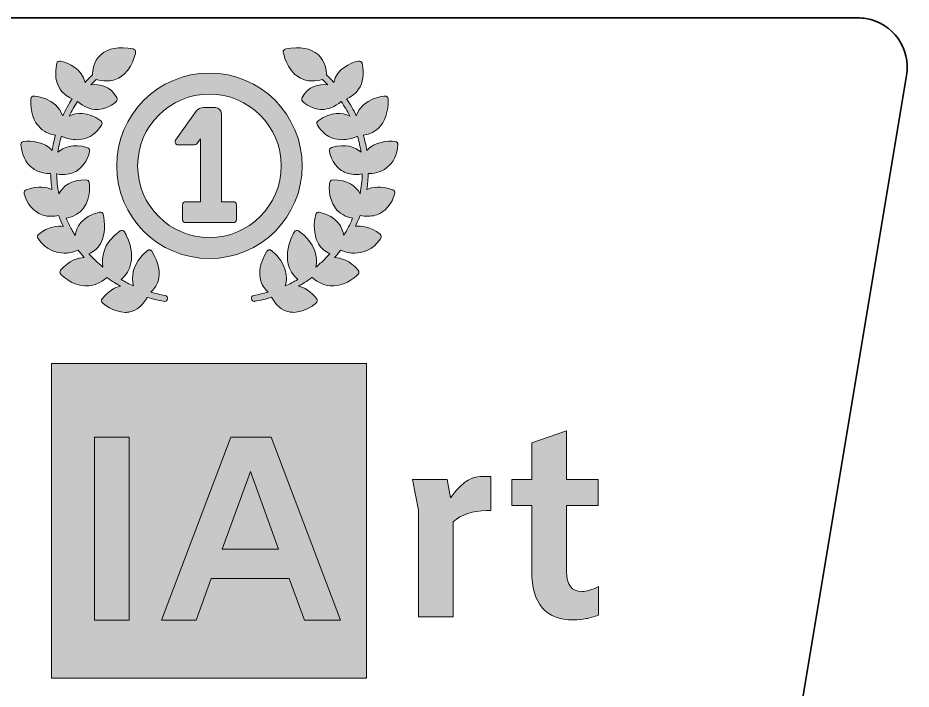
# Model space of a CAD drawing. Header units: millimetres. Extents: x 6 to 133, y 303 to 393.
# Drawn here: x 61.2 to 133.4, y 338.9 to 393.1 of the extents above; entities that cross this region are included whole.
import ezdxf

# ---------------------------------------------------------------- set-up
doc = ezdxf.new("R2010")
doc.units = ezdxf.units.MM
doc.header["$MEASUREMENT"] = 0

# ---------------------------------------------------------------- blocks, each defined once
blk = doc.blocks.new('block 2')
at = {"color": 188, "lineweight": 35, "true_color": 0x161224}
blk.add_open_spline([(21.418, 393.141), (21.418, 393.141), (6.418, 303.141), (6.418, 303.141), (6.418, 303.141), (118.799, 303.141), (118.799, 303.141), (118.799, 303.141), (133.023, 388.483), (133.023, 388.483), (133.386, 390.662), (131.914, 392.723), (129.735, 393.086), (129.518, 393.122), (129.298, 393.141), (129.078, 393.141), (129.078, 393.141), (21.418, 393.141), (21.418, 393.141)], degree=3, knots=[0, 0, 0, 0, 1, 1, 1, 2, 2, 2, 3, 3, 3, 4, 4, 4, 5, 5, 5, 6, 6, 6, 6], dxfattribs=at)
blk = doc.blocks.new('block 4')
at = {"true_color": 0xffffff}
h = blk.add_hatch(color=7, dxfattribs=at)
h.dxf.hatch_style = 2
h.paths.add_polyline_path([(63.96, 365.222), (89.389, 365.222), (89.389, 339.794), (63.96, 339.794)])
at = {"lineweight": 0}
blk.add_lwpolyline([(63.96, 365.222), (89.389, 365.222), (89.389, 339.794), (63.96, 339.794), (63.96, 365.222)], dxfattribs=at)
blk = doc.blocks.new('block 3')
at = {"true_color": 0xffffff}
h = blk.add_hatch(color=7, dxfattribs=at)
h.dxf.hatch_style = 2
h.paths.add_polyline_path([(63.96, 365.222), (89.389, 365.222), (89.389, 339.794), (63.96, 339.794)])
at = {"lineweight": 0}
blk.add_lwpolyline([(63.96, 365.222), (89.389, 365.222), (89.389, 339.794), (63.96, 339.794), (63.96, 365.222)], dxfattribs=at)
blk.add_blockref('block 4', (0, 0))
blk = doc.blocks.new('block 6')
at = {"true_color": 0xffffff}
h = blk.add_hatch(color=7, dxfattribs=at)
h.dxf.hatch_style = 2
edge = h.paths.add_edge_path()
edge.add_spline(control_points=[(73.125, 370.708), (72.735, 370.775), (72.35, 370.871), (71.973, 370.98), (72.189, 371.17), (72.428, 371.457), (72.557, 371.861), (72.777, 372.553), (72.613, 373.366), (72.068, 374.276), (72.065, 374.28), (72.06, 374.284), (72.056, 374.289), (72.053, 374.294), (72.051, 374.3), (72.047, 374.305), (72.042, 374.313), (72.032, 374.317), (72.025, 374.324), (72.013, 374.336), (72, 374.346), (71.986, 374.355), (71.974, 374.362), (71.96, 374.368), (71.947, 374.372), (71.932, 374.379), (71.917, 374.384), (71.901, 374.387), (71.886, 374.389), (71.873, 374.389), (71.858, 374.389), (71.842, 374.388), (71.826, 374.388), (71.81, 374.385), (71.795, 374.38), (71.781, 374.375), (71.766, 374.369), (71.757, 374.365), (71.746, 374.364), (71.737, 374.358), (71.732, 374.355), (71.729, 374.349), (71.724, 374.346), (71.719, 374.342), (71.713, 374.341), (71.707, 374.338), (70.388, 373.247), (70.403, 372.13), (70.581, 371.478), (70.241, 371.628), (69.908, 371.802), (69.582, 371.99), (71.285, 373.528), (69.859, 375.828), (69.844, 375.852), (69.808, 375.907), (69.752, 375.946), (69.689, 375.96), (69.623, 375.972), (69.556, 375.959), (69.502, 375.921), (68.086, 374.933), (67.98, 373.759), (68.108, 373.004), (67.867, 373.202), (67.634, 373.406), (67.414, 373.62), (67.414, 373.621), (67.414, 373.621), (67.414, 373.621), (67.413, 373.621), (67.413, 373.621), (67.413, 373.621), (67.413, 373.622), (67.413, 373.622), (67.412, 373.623), (67.258, 373.773), (67.114, 373.927), (66.974, 374.083), (67.371, 374.249), (67.681, 374.515), (67.896, 374.874), (68.483, 375.86), (68.141, 377.199), (68.127, 377.256), (68.094, 377.383), (67.965, 377.459), (67.838, 377.429), (66.341, 377.081), (65.96, 376.187), (65.864, 375.557), (65.766, 375.713), (65.672, 375.871), (65.584, 376.03), (65.584, 376.031), (65.583, 376.032), (65.582, 376.033), (65.419, 376.333), (65.278, 376.639), (65.148, 376.945), (65.746, 377.065), (66.213, 377.339), (66.535, 377.765), (67.193, 378.632), (67.001, 379.799), (66.993, 379.849), (66.974, 379.962), (66.877, 380.045), (66.762, 380.048), (65.535, 380.08), (64.868, 379.53), (64.542, 378.924), (64.44, 379.448), (64.381, 379.984), (64.365, 380.526), (64.54, 380.497), (64.711, 380.477), (64.872, 380.477), (65.322, 380.477), (65.719, 380.591), (66.057, 380.817), (66.865, 381.358), (67.017, 382.344), (67.023, 382.385), (67.04, 382.502), (66.97, 382.615), (66.857, 382.65), (65.672, 383.027), (64.916, 382.684), (64.466, 382.276), (64.531, 382.711), (64.626, 383.143), (64.748, 383.567), (65.186, 383.388), (65.601, 383.293), (65.988, 383.293), (66.258, 383.293), (66.515, 383.336), (66.758, 383.423), (67.632, 383.733), (67.996, 384.493), (68.01, 384.525), (68.059, 384.63), (68.027, 384.754), (67.933, 384.823), (66.839, 385.612), (65.964, 385.493), (65.384, 385.207), (65.582, 385.61), (65.808, 386.002), (66.06, 386.378), (66.579, 385.952), (67.11, 385.734), (67.647, 385.734), (67.678, 385.734), (67.71, 385.736), (67.741, 385.737), (68.622, 385.778), (69.174, 386.394), (69.196, 386.42), (69.262, 386.496), (69.276, 386.605), (69.228, 386.693), (68.73, 387.625), (67.86, 387.81), (67.136, 387.733), (67.276, 387.881), (67.423, 388.023), (67.571, 388.163), (67.855, 388.083), (68.126, 388.041), (68.381, 388.041), (68.787, 388.041), (69.157, 388.141), (69.487, 388.342), (70.499, 388.958), (70.735, 390.294), (70.744, 390.351), (70.766, 390.482), (70.679, 390.605), (70.55, 390.629), (69.388, 390.842), (68.506, 390.687), (67.932, 390.166), (67.321, 389.615), (67.258, 388.828), (67.258, 388.531), (67.051, 388.338), (66.854, 388.136), (66.664, 387.928), (66.445, 388.988), (65.325, 389.513), (64.665, 389.651), (64.534, 389.678), (64.408, 389.595), (64.38, 389.465), (64.198, 388.614), (64.292, 387.908), (64.657, 387.368), (64.95, 386.939), (65.349, 386.717), (65.631, 386.606), (65.339, 386.166), (65.079, 385.708), (64.858, 385.234), (64.312, 386.725), (62.551, 386.82), (62.531, 386.821), (62.466, 386.826), (62.403, 386.8), (62.355, 386.756), (62.308, 386.711), (62.28, 386.65), (62.279, 386.586), (62.252, 385.529), (62.512, 384.734), (63.05, 384.226), (63.467, 383.831), (63.957, 383.701), (64.273, 383.665), (64.158, 383.257), (64.066, 382.843), (64.001, 382.424), (63.392, 383.128), (62.307, 383.229), (61.697, 383.157), (61.567, 383.143), (61.473, 383.026), (61.485, 382.896), (61.558, 382.066), (61.855, 381.441), (62.366, 381.04), (62.901, 380.621), (63.53, 380.559), (63.88, 380.562), (63.891, 380.124), (63.927, 379.689), (63.991, 379.259), (63.577, 379.466), (62.908, 379.592), (61.894, 379.245), (61.778, 379.206), (61.709, 379.086), (61.735, 378.966), (61.744, 378.924), (61.965, 377.919), (62.816, 377.402), (63.138, 377.207), (63.503, 377.109), (63.908, 377.109), (64.106, 377.109), (64.313, 377.133), (64.53, 377.181), (64.546, 377.136), (64.562, 377.092), (64.579, 377.048), (64.676, 376.796), (64.788, 376.545), (64.909, 376.293), (64.436, 376.354), (63.719, 376.287), (62.915, 375.65), (62.822, 375.577), (62.796, 375.448), (62.853, 375.344), (62.861, 375.328), (63.552, 374.116), (64.966, 374.116), (65.304, 374.116), (65.685, 374.192), (66.107, 374.362), (66.191, 374.254), (66.277, 374.146), (66.365, 374.042), (66.441, 373.952), (66.523, 373.861), (66.603, 373.771), (66.088, 373.751), (65.373, 373.546), (64.688, 372.75), (64.608, 372.657), (64.611, 372.52), (64.693, 372.43), (64.726, 372.394), (65.52, 371.53), (66.652, 371.482), (66.684, 371.481), (66.717, 371.48), (66.749, 371.48), (67.336, 371.48), (67.898, 371.706), (68.424, 372.149), (68.425, 372.148), (68.425, 372.146), (68.427, 372.146), (68.63, 372.003), (68.832, 371.869), (69.027, 371.748), (69.187, 371.65), (69.35, 371.557), (69.514, 371.467), (69.056, 371.354), (68.519, 371.072), (68.041, 370.428), (67.967, 370.327), (67.981, 370.186), (68.076, 370.103), (68.115, 370.068), (68.949, 369.341), (69.914, 369.341), (70.033, 369.341), (70.154, 369.352), (70.276, 369.377), (70.851, 369.493), (71.323, 369.892), (71.684, 370.556), (72.128, 370.42), (72.584, 370.31), (73.043, 370.231), (73.057, 370.229), (73.07, 370.228), (73.084, 370.228), (73.199, 370.228), (73.301, 370.311), (73.321, 370.428), (73.345, 370.56), (73.257, 370.685), (73.125, 370.708)], knot_values=[0, 0, 0, 0, 1, 1, 1, 2, 2, 2, 3, 3, 3, 4, 4, 4, 5, 5, 5, 6, 6, 6, 7, 7, 7, 8, 8, 8, 9, 9, 9, 10, 10, 10, 11, 11, 11, 12, 12, 12, 13, 13, 13, 14, 14, 14, 15, 15, 15, 16, 16, 16, 17, 17, 17, 18, 18, 18, 19, 19, 19, 20, 20, 20, 21, 21, 21, 22, 22, 22, 23, 23, 23, 24, 24, 24, 25, 25, 25, 26, 26, 26, 27, 27, 27, 28, 28, 28, 29, 29, 29, 30, 30, 30, 31, 31, 31, 32, 32, 32, 33, 33, 33, 34, 34, 34, 35, 35, 35, 36, 36, 36, 37, 37, 37, 38, 38, 38, 39, 39, 39, 40, 40, 40, 41, 41, 41, 42, 42, 42, 43, 43, 43, 44, 44, 44, 45, 45, 45, 46, 46, 46, 47, 47, 47, 48, 48, 48, 49, 49, 49, 50, 50, 50, 51, 51, 51, 52, 52, 52, 53, 53, 53, 54, 54, 54, 55, 55, 55, 56, 56, 56, 57, 57, 57, 58, 58, 58, 59, 59, 59, 60, 60, 60, 61, 61, 61, 62, 62, 62, 63, 63, 63, 64, 64, 64, 65, 65, 65, 66, 66, 66, 67, 67, 67, 68, 68, 68, 69, 69, 69, 70, 70, 70, 71, 71, 71, 72, 72, 72, 73, 73, 73, 74, 74, 74, 75, 75, 75, 76, 76, 76, 77, 77, 77, 78, 78, 78, 79, 79, 79, 80, 80, 80, 81, 81, 81, 82, 82, 82, 83, 83, 83, 84, 84, 84, 85, 85, 85, 86, 86, 86, 87, 87, 87, 88, 88, 88, 89, 89, 89, 90, 90, 90, 91, 91, 91, 92, 92, 92, 93, 93, 93, 94, 94, 94, 95, 95, 95, 96, 96, 96, 97, 97, 97, 98, 98, 98, 99, 99, 99, 100, 100, 100, 101, 101, 101, 102, 102, 102, 103, 103, 103, 104, 104, 104, 105, 105, 105, 106, 106, 106, 107, 107, 107, 108, 108, 108, 109, 109, 109, 109], degree=3, periodic=1)
at = {"lineweight": 0}
blk.add_open_spline([(73.125, 370.708), (72.735, 370.775), (72.35, 370.871), (71.973, 370.98), (72.189, 371.17), (72.428, 371.457), (72.557, 371.861), (72.777, 372.553), (72.613, 373.366), (72.068, 374.276), (72.065, 374.28), (72.06, 374.284), (72.056, 374.289), (72.053, 374.294), (72.051, 374.3), (72.047, 374.305), (72.042, 374.313), (72.032, 374.317), (72.025, 374.324), (72.013, 374.336), (72, 374.346), (71.986, 374.355), (71.974, 374.362), (71.96, 374.368), (71.947, 374.372), (71.932, 374.379), (71.917, 374.384), (71.901, 374.387), (71.886, 374.389), (71.873, 374.389), (71.858, 374.389), (71.842, 374.388), (71.826, 374.388), (71.81, 374.385), (71.795, 374.38), (71.781, 374.375), (71.766, 374.369), (71.757, 374.365), (71.746, 374.364), (71.737, 374.358), (71.732, 374.355), (71.729, 374.349), (71.724, 374.346), (71.719, 374.342), (71.713, 374.341), (71.707, 374.338), (70.388, 373.247), (70.403, 372.13), (70.581, 371.478), (70.241, 371.628), (69.908, 371.802), (69.582, 371.99), (71.285, 373.528), (69.859, 375.828), (69.844, 375.852), (69.808, 375.907), (69.752, 375.946), (69.689, 375.96), (69.623, 375.972), (69.556, 375.959), (69.502, 375.921), (68.086, 374.933), (67.98, 373.759), (68.108, 373.004), (67.867, 373.202), (67.634, 373.406), (67.414, 373.62), (67.414, 373.621), (67.414, 373.621), (67.414, 373.621), (67.413, 373.621), (67.413, 373.621), (67.413, 373.621), (67.413, 373.622), (67.413, 373.622), (67.412, 373.623), (67.258, 373.773), (67.114, 373.927), (66.974, 374.083), (67.371, 374.249), (67.681, 374.515), (67.896, 374.874), (68.483, 375.86), (68.141, 377.199), (68.127, 377.256), (68.094, 377.383), (67.965, 377.459), (67.838, 377.429), (66.341, 377.081), (65.96, 376.187), (65.864, 375.557), (65.766, 375.713), (65.672, 375.871), (65.584, 376.03), (65.584, 376.031), (65.583, 376.032), (65.582, 376.033), (65.419, 376.333), (65.278, 376.639), (65.148, 376.945), (65.746, 377.065), (66.213, 377.339), (66.535, 377.765), (67.193, 378.632), (67.001, 379.799), (66.993, 379.849), (66.974, 379.962), (66.877, 380.045), (66.762, 380.048), (65.535, 380.08), (64.868, 379.53), (64.542, 378.924), (64.44, 379.448), (64.381, 379.984), (64.365, 380.526), (64.54, 380.497), (64.711, 380.477), (64.872, 380.477), (65.322, 380.477), (65.719, 380.591), (66.057, 380.817), (66.865, 381.358), (67.017, 382.344), (67.023, 382.385), (67.04, 382.502), (66.97, 382.615), (66.857, 382.65), (65.672, 383.027), (64.916, 382.684), (64.466, 382.276), (64.531, 382.711), (64.626, 383.143), (64.748, 383.567), (65.186, 383.388), (65.601, 383.293), (65.988, 383.293), (66.258, 383.293), (66.515, 383.336), (66.758, 383.423), (67.632, 383.733), (67.996, 384.493), (68.01, 384.525), (68.059, 384.63), (68.027, 384.754), (67.933, 384.823), (66.839, 385.612), (65.964, 385.493), (65.384, 385.207), (65.582, 385.61), (65.808, 386.002), (66.06, 386.378), (66.579, 385.952), (67.11, 385.734), (67.647, 385.734), (67.678, 385.734), (67.71, 385.736), (67.741, 385.737), (68.622, 385.778), (69.174, 386.394), (69.196, 386.42), (69.262, 386.496), (69.276, 386.605), (69.228, 386.693), (68.73, 387.625), (67.86, 387.81), (67.136, 387.733), (67.276, 387.881), (67.423, 388.023), (67.571, 388.163), (67.855, 388.083), (68.126, 388.041), (68.381, 388.041), (68.787, 388.041), (69.157, 388.141), (69.487, 388.342), (70.499, 388.958), (70.735, 390.294), (70.744, 390.351), (70.766, 390.482), (70.679, 390.605), (70.55, 390.629), (69.388, 390.842), (68.506, 390.687), (67.932, 390.166), (67.321, 389.615), (67.258, 388.828), (67.258, 388.531), (67.051, 388.338), (66.854, 388.136), (66.664, 387.928), (66.445, 388.988), (65.325, 389.513), (64.665, 389.651), (64.534, 389.678), (64.408, 389.595), (64.38, 389.465), (64.198, 388.614), (64.292, 387.908), (64.657, 387.368), (64.95, 386.939), (65.349, 386.717), (65.631, 386.606), (65.339, 386.166), (65.079, 385.708), (64.858, 385.234), (64.312, 386.725), (62.551, 386.82), (62.531, 386.821), (62.466, 386.826), (62.403, 386.8), (62.355, 386.756), (62.308, 386.711), (62.28, 386.65), (62.279, 386.586), (62.252, 385.529), (62.512, 384.734), (63.05, 384.226), (63.467, 383.831), (63.957, 383.701), (64.273, 383.665), (64.158, 383.257), (64.066, 382.843), (64.001, 382.424), (63.392, 383.128), (62.307, 383.229), (61.697, 383.157), (61.567, 383.143), (61.473, 383.026), (61.485, 382.896), (61.558, 382.066), (61.855, 381.441), (62.366, 381.04), (62.901, 380.621), (63.53, 380.559), (63.88, 380.562), (63.891, 380.124), (63.927, 379.689), (63.991, 379.259), (63.577, 379.466), (62.908, 379.592), (61.894, 379.245), (61.778, 379.206), (61.709, 379.086), (61.735, 378.966), (61.744, 378.924), (61.965, 377.919), (62.816, 377.402), (63.138, 377.207), (63.503, 377.109), (63.908, 377.109), (64.106, 377.109), (64.313, 377.133), (64.53, 377.181), (64.546, 377.136), (64.562, 377.092), (64.579, 377.048), (64.676, 376.796), (64.788, 376.545), (64.909, 376.293), (64.436, 376.354), (63.719, 376.287), (62.915, 375.65), (62.822, 375.577), (62.796, 375.448), (62.853, 375.344), (62.861, 375.328), (63.552, 374.116), (64.966, 374.116), (65.304, 374.116), (65.685, 374.192), (66.107, 374.362), (66.191, 374.254), (66.277, 374.146), (66.365, 374.042), (66.441, 373.952), (66.523, 373.861), (66.603, 373.771), (66.088, 373.751), (65.373, 373.546), (64.688, 372.75), (64.608, 372.657), (64.611, 372.52), (64.693, 372.43), (64.726, 372.394), (65.52, 371.53), (66.652, 371.482), (66.684, 371.481), (66.717, 371.48), (66.749, 371.48), (67.336, 371.48), (67.898, 371.706), (68.424, 372.149), (68.425, 372.148), (68.425, 372.146), (68.427, 372.146), (68.63, 372.003), (68.832, 371.869), (69.027, 371.748), (69.187, 371.65), (69.35, 371.557), (69.514, 371.467), (69.056, 371.354), (68.519, 371.072), (68.041, 370.428), (67.967, 370.327), (67.981, 370.186), (68.076, 370.103), (68.115, 370.068), (68.949, 369.341), (69.914, 369.341), (70.033, 369.341), (70.154, 369.352), (70.276, 369.377), (70.851, 369.493), (71.323, 369.892), (71.684, 370.556), (72.128, 370.42), (72.584, 370.31), (73.043, 370.231), (73.057, 370.229), (73.07, 370.228), (73.084, 370.228), (73.199, 370.228), (73.301, 370.311), (73.321, 370.428), (73.345, 370.56), (73.257, 370.685), (73.125, 370.708)], degree=3, knots=[0, 0, 0, 0, 1, 1, 1, 2, 2, 2, 3, 3, 3, 4, 4, 4, 5, 5, 5, 6, 6, 6, 7, 7, 7, 8, 8, 8, 9, 9, 9, 10, 10, 10, 11, 11, 11, 12, 12, 12, 13, 13, 13, 14, 14, 14, 15, 15, 15, 16, 16, 16, 17, 17, 17, 18, 18, 18, 19, 19, 19, 20, 20, 20, 21, 21, 21, 22, 22, 22, 23, 23, 23, 24, 24, 24, 25, 25, 25, 26, 26, 26, 27, 27, 27, 28, 28, 28, 29, 29, 29, 30, 30, 30, 31, 31, 31, 32, 32, 32, 33, 33, 33, 34, 34, 34, 35, 35, 35, 36, 36, 36, 37, 37, 37, 38, 38, 38, 39, 39, 39, 40, 40, 40, 41, 41, 41, 42, 42, 42, 43, 43, 43, 44, 44, 44, 45, 45, 45, 46, 46, 46, 47, 47, 47, 48, 48, 48, 49, 49, 49, 50, 50, 50, 51, 51, 51, 52, 52, 52, 53, 53, 53, 54, 54, 54, 55, 55, 55, 56, 56, 56, 57, 57, 57, 58, 58, 58, 59, 59, 59, 60, 60, 60, 61, 61, 61, 62, 62, 62, 63, 63, 63, 64, 64, 64, 65, 65, 65, 66, 66, 66, 67, 67, 67, 68, 68, 68, 69, 69, 69, 70, 70, 70, 71, 71, 71, 72, 72, 72, 73, 73, 73, 74, 74, 74, 75, 75, 75, 76, 76, 76, 77, 77, 77, 78, 78, 78, 79, 79, 79, 80, 80, 80, 81, 81, 81, 82, 82, 82, 83, 83, 83, 84, 84, 84, 85, 85, 85, 86, 86, 86, 87, 87, 87, 88, 88, 88, 89, 89, 89, 90, 90, 90, 91, 91, 91, 92, 92, 92, 93, 93, 93, 94, 94, 94, 95, 95, 95, 96, 96, 96, 97, 97, 97, 98, 98, 98, 99, 99, 99, 100, 100, 100, 101, 101, 101, 102, 102, 102, 103, 103, 103, 104, 104, 104, 105, 105, 105, 106, 106, 106, 107, 107, 107, 108, 108, 108, 109, 109, 109, 109], dxfattribs=at)
blk = doc.blocks.new('block 5')
blk.add_blockref('block 6', (0, 0))
blk = doc.blocks.new('block 8')
at = {"true_color": 0xffffff}
h = blk.add_hatch(color=7, dxfattribs=at)
h.dxf.hatch_style = 2
edge = h.paths.add_edge_path()
edge.add_spline(control_points=[(91.524, 379.245), (90.508, 379.592), (89.84, 379.466), (89.426, 379.26), (89.49, 379.689), (89.526, 380.125), (89.537, 380.562), (89.888, 380.559), (90.516, 380.621), (91.05, 381.041), (91.563, 381.443), (91.859, 382.066), (91.932, 382.896), (91.944, 383.026), (91.85, 383.143), (91.72, 383.157), (91.111, 383.229), (90.025, 383.128), (89.416, 382.425), (89.352, 382.843), (89.259, 383.257), (89.143, 383.665), (89.461, 383.701), (89.949, 383.831), (90.367, 384.226), (90.905, 384.736), (91.165, 385.529), (91.139, 386.586), (91.136, 386.651), (91.109, 386.712), (91.062, 386.757), (91.014, 386.801), (90.951, 386.826), (90.887, 386.821), (90.865, 386.82), (89.106, 386.725), (88.559, 385.235), (88.337, 385.71), (88.077, 386.167), (87.787, 386.606), (88.069, 386.718), (88.467, 386.939), (88.759, 387.369), (89.125, 387.908), (89.218, 388.614), (89.037, 389.466), (89.01, 389.596), (88.883, 389.679), (88.751, 389.651), (88.091, 389.514), (86.972, 388.989), (86.753, 387.928), (86.563, 388.136), (86.366, 388.338), (86.159, 388.533), (86.159, 388.828), (86.096, 389.616), (85.486, 390.167), (84.911, 390.687), (84.031, 390.843), (82.868, 390.629), (82.739, 390.606), (82.651, 390.482), (82.673, 390.352), (82.682, 390.295), (82.919, 388.959), (83.931, 388.342), (84.26, 388.142), (84.63, 388.042), (85.035, 388.042), (85.292, 388.042), (85.562, 388.084), (85.846, 388.163), (85.994, 388.023), (86.142, 387.882), (86.282, 387.733), (85.556, 387.811), (84.688, 387.625), (84.189, 386.695), (84.142, 386.606), (84.154, 386.497), (84.222, 386.42), (84.244, 386.395), (84.795, 385.779), (85.677, 385.738), (85.708, 385.736), (85.739, 385.736), (85.77, 385.736), (86.307, 385.736), (86.839, 385.953), (87.357, 386.379), (87.609, 386.002), (87.835, 385.61), (88.035, 385.206), (87.451, 385.494), (86.576, 385.612), (85.484, 384.823), (85.389, 384.756), (85.357, 384.63), (85.407, 384.525), (85.421, 384.493), (85.784, 383.734), (86.658, 383.424), (86.902, 383.337), (87.158, 383.294), (87.428, 383.294), (87.817, 383.294), (88.232, 383.389), (88.668, 383.568), (88.791, 383.144), (88.887, 382.712), (88.951, 382.277), (88.501, 382.686), (87.747, 383.029), (86.56, 382.651), (86.447, 382.616), (86.377, 382.504), (86.394, 382.386), (86.4, 382.344), (86.552, 381.359), (87.36, 380.818), (87.698, 380.591), (88.095, 380.478), (88.546, 380.478), (88.707, 380.478), (88.877, 380.498), (89.052, 380.527), (89.036, 379.987), (88.978, 379.452), (88.877, 378.931), (88.551, 379.533), (87.888, 380.081), (86.656, 380.05), (86.54, 380.046), (86.444, 379.963), (86.424, 379.849), (86.416, 379.8), (86.224, 378.633), (86.881, 377.765), (87.204, 377.34), (87.67, 377.066), (88.269, 376.946), (88.14, 376.64), (87.999, 376.335), (87.835, 376.034), (87.834, 376.033), (87.833, 376.032), (87.833, 376.031), (87.747, 375.872), (87.651, 375.714), (87.554, 375.558), (87.457, 376.188), (87.076, 377.082), (85.579, 377.43), (85.451, 377.46), (85.324, 377.384), (85.29, 377.257), (85.276, 377.2), (84.934, 375.861), (85.521, 374.875), (85.737, 374.516), (86.046, 374.25), (86.444, 374.084), (86.304, 373.929), (86.159, 373.775), (86.005, 373.623), (86.004, 373.623), (86.004, 373.623), (86.004, 373.622), (86.004, 373.622), (86.004, 373.622), (86.003, 373.622), (86.003, 373.622), (86.003, 373.621), (86.003, 373.621), (85.784, 373.407), (85.55, 373.203), (85.309, 373.005), (85.436, 373.76), (85.332, 374.934), (83.915, 375.922), (83.861, 375.96), (83.794, 375.973), (83.729, 375.96), (83.664, 375.947), (83.608, 375.909), (83.573, 375.853), (83.558, 375.829), (82.133, 373.529), (83.835, 371.99), (83.509, 371.803), (83.176, 371.629), (82.836, 371.479), (83.014, 372.133), (83.03, 373.248), (81.71, 374.338), (81.704, 374.342), (81.699, 374.344), (81.693, 374.347), (81.688, 374.35), (81.685, 374.356), (81.68, 374.359), (81.671, 374.365), (81.661, 374.366), (81.651, 374.369), (81.637, 374.376), (81.622, 374.382), (81.607, 374.386), (81.591, 374.389), (81.576, 374.39), (81.56, 374.39), (81.545, 374.39), (81.531, 374.39), (81.516, 374.388), (81.5, 374.385), (81.486, 374.38), (81.471, 374.375), (81.457, 374.369), (81.444, 374.364), (81.43, 374.356), (81.417, 374.347), (81.405, 374.336), (81.392, 374.325), (81.385, 374.318), (81.376, 374.314), (81.369, 374.306), (81.366, 374.301), (81.365, 374.295), (81.36, 374.289), (81.357, 374.285), (81.351, 374.281), (81.349, 374.276), (80.803, 373.367), (80.639, 372.554), (80.861, 371.862), (80.99, 371.458), (81.228, 371.172), (81.445, 370.981), (81.065, 370.871), (80.681, 370.776), (80.291, 370.709), (80.16, 370.686), (80.072, 370.561), (80.095, 370.43), (80.115, 370.312), (80.217, 370.229), (80.332, 370.229), (80.346, 370.229), (80.36, 370.23), (80.374, 370.233), (80.831, 370.311), (81.286, 370.42), (81.732, 370.557), (82.093, 369.893), (82.566, 369.494), (83.141, 369.378), (83.263, 369.354), (83.384, 369.342), (83.502, 369.342), (84.467, 369.342), (85.302, 370.069), (85.34, 370.104), (85.435, 370.187), (85.449, 370.328), (85.375, 370.429), (84.898, 371.073), (84.36, 371.355), (83.902, 371.468), (84.066, 371.558), (84.229, 371.651), (84.389, 371.749), (84.586, 371.87), (84.787, 372.004), (84.99, 372.147), (84.991, 372.147), (84.991, 372.149), (84.993, 372.15), (85.519, 371.708), (86.08, 371.481), (86.667, 371.481), (86.7, 371.481), (86.732, 371.482), (86.764, 371.483), (87.896, 371.531), (88.69, 372.395), (88.723, 372.431), (88.806, 372.521), (88.808, 372.658), (88.728, 372.751), (88.044, 373.547), (87.328, 373.752), (86.813, 373.773), (86.893, 373.862), (86.974, 373.952), (87.049, 374.041), (87.141, 374.148), (87.223, 374.257), (87.307, 374.366), (87.729, 374.194), (88.112, 374.118), (88.45, 374.118), (89.865, 374.118), (90.555, 375.329), (90.564, 375.345), (90.62, 375.449), (90.595, 375.578), (90.503, 375.652), (89.698, 376.289), (88.98, 376.356), (88.507, 376.295), (88.628, 376.546), (88.74, 376.796), (88.837, 377.047), (88.854, 377.092), (88.87, 377.136), (88.887, 377.182), (89.103, 377.134), (89.311, 377.111), (89.508, 377.111), (89.913, 377.111), (90.278, 377.208), (90.6, 377.404), (91.452, 377.92), (91.672, 378.925), (91.681, 378.967), (91.707, 379.086), (91.639, 379.206), (91.524, 379.245)], knot_values=[0, 0, 0, 0, 1, 1, 1, 2, 2, 2, 3, 3, 3, 4, 4, 4, 5, 5, 5, 6, 6, 6, 7, 7, 7, 8, 8, 8, 9, 9, 9, 10, 10, 10, 11, 11, 11, 12, 12, 12, 13, 13, 13, 14, 14, 14, 15, 15, 15, 16, 16, 16, 17, 17, 17, 18, 18, 18, 19, 19, 19, 20, 20, 20, 21, 21, 21, 22, 22, 22, 23, 23, 23, 24, 24, 24, 25, 25, 25, 26, 26, 26, 27, 27, 27, 28, 28, 28, 29, 29, 29, 30, 30, 30, 31, 31, 31, 32, 32, 32, 33, 33, 33, 34, 34, 34, 35, 35, 35, 36, 36, 36, 37, 37, 37, 38, 38, 38, 39, 39, 39, 40, 40, 40, 41, 41, 41, 42, 42, 42, 43, 43, 43, 44, 44, 44, 45, 45, 45, 46, 46, 46, 47, 47, 47, 48, 48, 48, 49, 49, 49, 50, 50, 50, 51, 51, 51, 52, 52, 52, 53, 53, 53, 54, 54, 54, 55, 55, 55, 56, 56, 56, 57, 57, 57, 58, 58, 58, 59, 59, 59, 60, 60, 60, 61, 61, 61, 62, 62, 62, 63, 63, 63, 64, 64, 64, 65, 65, 65, 66, 66, 66, 67, 67, 67, 68, 68, 68, 69, 69, 69, 70, 70, 70, 71, 71, 71, 72, 72, 72, 73, 73, 73, 74, 74, 74, 75, 75, 75, 76, 76, 76, 77, 77, 77, 78, 78, 78, 79, 79, 79, 80, 80, 80, 81, 81, 81, 82, 82, 82, 83, 83, 83, 84, 84, 84, 85, 85, 85, 86, 86, 86, 87, 87, 87, 88, 88, 88, 89, 89, 89, 90, 90, 90, 91, 91, 91, 92, 92, 92, 93, 93, 93, 94, 94, 94, 95, 95, 95, 96, 96, 96, 97, 97, 97, 98, 98, 98, 99, 99, 99, 100, 100, 100, 101, 101, 101, 102, 102, 102, 103, 103, 103, 104, 104, 104, 105, 105, 105, 106, 106, 106, 107, 107, 107, 108, 108, 108, 109, 109, 109, 109], degree=3, periodic=1)
at = {"lineweight": 0}
blk.add_open_spline([(91.524, 379.245), (90.508, 379.592), (89.84, 379.466), (89.426, 379.26), (89.49, 379.689), (89.526, 380.125), (89.537, 380.562), (89.888, 380.559), (90.516, 380.621), (91.05, 381.041), (91.563, 381.443), (91.859, 382.066), (91.932, 382.896), (91.944, 383.026), (91.85, 383.143), (91.72, 383.157), (91.111, 383.229), (90.025, 383.128), (89.416, 382.425), (89.352, 382.843), (89.259, 383.257), (89.143, 383.665), (89.461, 383.701), (89.949, 383.831), (90.367, 384.226), (90.905, 384.736), (91.165, 385.529), (91.139, 386.586), (91.136, 386.651), (91.109, 386.712), (91.062, 386.757), (91.014, 386.801), (90.951, 386.826), (90.887, 386.821), (90.865, 386.82), (89.106, 386.725), (88.559, 385.235), (88.337, 385.71), (88.077, 386.167), (87.787, 386.606), (88.069, 386.718), (88.467, 386.939), (88.759, 387.369), (89.125, 387.908), (89.218, 388.614), (89.037, 389.466), (89.01, 389.596), (88.883, 389.679), (88.751, 389.651), (88.091, 389.514), (86.972, 388.989), (86.753, 387.928), (86.563, 388.136), (86.366, 388.338), (86.159, 388.533), (86.159, 388.828), (86.096, 389.616), (85.486, 390.167), (84.911, 390.687), (84.031, 390.843), (82.868, 390.629), (82.739, 390.606), (82.651, 390.482), (82.673, 390.352), (82.682, 390.295), (82.919, 388.959), (83.931, 388.342), (84.26, 388.142), (84.63, 388.042), (85.035, 388.042), (85.292, 388.042), (85.562, 388.084), (85.846, 388.163), (85.994, 388.023), (86.142, 387.882), (86.282, 387.733), (85.556, 387.811), (84.688, 387.625), (84.189, 386.695), (84.142, 386.606), (84.154, 386.497), (84.222, 386.42), (84.244, 386.395), (84.795, 385.779), (85.677, 385.738), (85.708, 385.736), (85.739, 385.736), (85.77, 385.736), (86.307, 385.736), (86.839, 385.953), (87.357, 386.379), (87.609, 386.002), (87.835, 385.61), (88.035, 385.206), (87.451, 385.494), (86.576, 385.612), (85.484, 384.823), (85.389, 384.756), (85.357, 384.63), (85.407, 384.525), (85.421, 384.493), (85.784, 383.734), (86.658, 383.424), (86.902, 383.337), (87.158, 383.294), (87.428, 383.294), (87.817, 383.294), (88.232, 383.389), (88.668, 383.568), (88.791, 383.144), (88.887, 382.712), (88.951, 382.277), (88.501, 382.686), (87.747, 383.029), (86.56, 382.651), (86.447, 382.616), (86.377, 382.504), (86.394, 382.386), (86.4, 382.344), (86.552, 381.359), (87.36, 380.818), (87.698, 380.591), (88.095, 380.478), (88.546, 380.478), (88.707, 380.478), (88.877, 380.498), (89.052, 380.527), (89.036, 379.987), (88.978, 379.452), (88.877, 378.931), (88.551, 379.533), (87.888, 380.081), (86.656, 380.05), (86.54, 380.046), (86.444, 379.963), (86.424, 379.849), (86.416, 379.8), (86.224, 378.633), (86.881, 377.765), (87.204, 377.34), (87.67, 377.066), (88.269, 376.946), (88.14, 376.64), (87.999, 376.335), (87.835, 376.034), (87.834, 376.033), (87.833, 376.032), (87.833, 376.031), (87.747, 375.872), (87.651, 375.714), (87.554, 375.558), (87.457, 376.188), (87.076, 377.082), (85.579, 377.43), (85.451, 377.46), (85.324, 377.384), (85.29, 377.257), (85.276, 377.2), (84.934, 375.861), (85.521, 374.875), (85.737, 374.516), (86.046, 374.25), (86.444, 374.084), (86.304, 373.929), (86.159, 373.775), (86.005, 373.623), (86.004, 373.623), (86.004, 373.623), (86.004, 373.622), (86.004, 373.622), (86.004, 373.622), (86.003, 373.622), (86.003, 373.622), (86.003, 373.621), (86.003, 373.621), (85.784, 373.407), (85.55, 373.203), (85.309, 373.005), (85.436, 373.76), (85.332, 374.934), (83.915, 375.922), (83.861, 375.96), (83.794, 375.973), (83.729, 375.96), (83.664, 375.947), (83.608, 375.909), (83.573, 375.853), (83.558, 375.829), (82.133, 373.529), (83.835, 371.99), (83.509, 371.803), (83.176, 371.629), (82.836, 371.479), (83.014, 372.133), (83.03, 373.248), (81.71, 374.338), (81.704, 374.342), (81.699, 374.344), (81.693, 374.347), (81.688, 374.35), (81.685, 374.356), (81.68, 374.359), (81.671, 374.365), (81.661, 374.366), (81.651, 374.369), (81.637, 374.376), (81.622, 374.382), (81.607, 374.386), (81.591, 374.389), (81.576, 374.39), (81.56, 374.39), (81.545, 374.39), (81.531, 374.39), (81.516, 374.388), (81.5, 374.385), (81.486, 374.38), (81.471, 374.375), (81.457, 374.369), (81.444, 374.364), (81.43, 374.356), (81.417, 374.347), (81.405, 374.336), (81.392, 374.325), (81.385, 374.318), (81.376, 374.314), (81.369, 374.306), (81.366, 374.301), (81.365, 374.295), (81.36, 374.289), (81.357, 374.285), (81.351, 374.281), (81.349, 374.276), (80.803, 373.367), (80.639, 372.554), (80.861, 371.862), (80.99, 371.458), (81.228, 371.172), (81.445, 370.981), (81.065, 370.871), (80.681, 370.776), (80.291, 370.709), (80.16, 370.686), (80.072, 370.561), (80.095, 370.43), (80.115, 370.312), (80.217, 370.229), (80.332, 370.229), (80.346, 370.229), (80.36, 370.23), (80.374, 370.233), (80.831, 370.311), (81.286, 370.42), (81.732, 370.557), (82.093, 369.893), (82.566, 369.494), (83.141, 369.378), (83.263, 369.354), (83.384, 369.342), (83.502, 369.342), (84.467, 369.342), (85.302, 370.069), (85.34, 370.104), (85.435, 370.187), (85.449, 370.328), (85.375, 370.429), (84.898, 371.073), (84.36, 371.355), (83.902, 371.468), (84.066, 371.558), (84.229, 371.651), (84.389, 371.749), (84.586, 371.87), (84.787, 372.004), (84.99, 372.147), (84.991, 372.147), (84.991, 372.149), (84.993, 372.15), (85.519, 371.708), (86.08, 371.481), (86.667, 371.481), (86.7, 371.481), (86.732, 371.482), (86.764, 371.483), (87.896, 371.531), (88.69, 372.395), (88.723, 372.431), (88.806, 372.521), (88.808, 372.658), (88.728, 372.751), (88.044, 373.547), (87.328, 373.752), (86.813, 373.773), (86.893, 373.862), (86.974, 373.952), (87.049, 374.041), (87.141, 374.148), (87.223, 374.257), (87.307, 374.366), (87.729, 374.194), (88.112, 374.118), (88.45, 374.118), (89.865, 374.118), (90.555, 375.329), (90.564, 375.345), (90.62, 375.449), (90.595, 375.578), (90.503, 375.652), (89.698, 376.289), (88.98, 376.356), (88.507, 376.295), (88.628, 376.546), (88.74, 376.796), (88.837, 377.047), (88.854, 377.092), (88.87, 377.136), (88.887, 377.182), (89.103, 377.134), (89.311, 377.111), (89.508, 377.111), (89.913, 377.111), (90.278, 377.208), (90.6, 377.404), (91.452, 377.92), (91.672, 378.925), (91.681, 378.967), (91.707, 379.086), (91.639, 379.206), (91.524, 379.245)], degree=3, knots=[0, 0, 0, 0, 1, 1, 1, 2, 2, 2, 3, 3, 3, 4, 4, 4, 5, 5, 5, 6, 6, 6, 7, 7, 7, 8, 8, 8, 9, 9, 9, 10, 10, 10, 11, 11, 11, 12, 12, 12, 13, 13, 13, 14, 14, 14, 15, 15, 15, 16, 16, 16, 17, 17, 17, 18, 18, 18, 19, 19, 19, 20, 20, 20, 21, 21, 21, 22, 22, 22, 23, 23, 23, 24, 24, 24, 25, 25, 25, 26, 26, 26, 27, 27, 27, 28, 28, 28, 29, 29, 29, 30, 30, 30, 31, 31, 31, 32, 32, 32, 33, 33, 33, 34, 34, 34, 35, 35, 35, 36, 36, 36, 37, 37, 37, 38, 38, 38, 39, 39, 39, 40, 40, 40, 41, 41, 41, 42, 42, 42, 43, 43, 43, 44, 44, 44, 45, 45, 45, 46, 46, 46, 47, 47, 47, 48, 48, 48, 49, 49, 49, 50, 50, 50, 51, 51, 51, 52, 52, 52, 53, 53, 53, 54, 54, 54, 55, 55, 55, 56, 56, 56, 57, 57, 57, 58, 58, 58, 59, 59, 59, 60, 60, 60, 61, 61, 61, 62, 62, 62, 63, 63, 63, 64, 64, 64, 65, 65, 65, 66, 66, 66, 67, 67, 67, 68, 68, 68, 69, 69, 69, 70, 70, 70, 71, 71, 71, 72, 72, 72, 73, 73, 73, 74, 74, 74, 75, 75, 75, 76, 76, 76, 77, 77, 77, 78, 78, 78, 79, 79, 79, 80, 80, 80, 81, 81, 81, 82, 82, 82, 83, 83, 83, 84, 84, 84, 85, 85, 85, 86, 86, 86, 87, 87, 87, 88, 88, 88, 89, 89, 89, 90, 90, 90, 91, 91, 91, 92, 92, 92, 93, 93, 93, 94, 94, 94, 95, 95, 95, 96, 96, 96, 97, 97, 97, 98, 98, 98, 99, 99, 99, 100, 100, 100, 101, 101, 101, 102, 102, 102, 103, 103, 103, 104, 104, 104, 105, 105, 105, 106, 106, 106, 107, 107, 107, 108, 108, 108, 109, 109, 109, 109], dxfattribs=at)
blk = doc.blocks.new('block 7')
blk.add_blockref('block 8', (0, 0))
blk = doc.blocks.new('block 11')
at = {"lineweight": 0}
blk.add_lwpolyline([(67.416, 359.25), (70.217, 359.25), (70.217, 344.479), (67.416, 344.479), (67.416, 359.25)], dxfattribs=at)
blk = doc.blocks.new('block 10')
blk.add_blockref('block 11', (0, 0))
blk = doc.blocks.new('block 9')
blk.add_blockref('block 10', (0, 0))
blk = doc.blocks.new('block 14')
at = {"lineweight": 0}
for points in [[(83.161, 347.831), (76.861, 347.831), (75.631, 344.479), (72.83, 344.479), (78.433, 359.25), (81.7, 359.25), (87.303, 344.479), (84.395, 344.479), (83.161, 347.831)], [(82.291, 350.211), (80.022, 356.489), (77.731, 350.211), (82.291, 350.211)]]:
    blk.add_lwpolyline(points, dxfattribs=at)
blk = doc.blocks.new('block 13')
blk.add_blockref('block 14', (0, 0))
blk = doc.blocks.new('block 12')
blk.add_blockref('block 13', (0, 0))
blk = doc.blocks.new('block 20')
at = {"true_color": 0xffffff}
h = blk.add_hatch(color=7, dxfattribs=at)
h.dxf.hatch_style = 2
edge = h.paths.add_edge_path()
edge.add_spline(control_points=[(99.439, 356.08), (99.439, 356.08), (99.439, 353.318), (99.439, 353.318), (99.439, 353.318), (99.079, 353.318), (99.079, 353.318), (97.975, 353.318), (97.077, 353.014), (96.384, 352.408), (96.384, 352.408), (96.384, 344.745), (96.384, 344.745), (96.384, 344.745), (93.583, 344.745), (93.583, 344.745), (93.583, 344.745), (93.583, 353.362), (93.583, 353.362), (93.583, 353.362), (93.117, 355.822), (93.117, 355.822), (93.117, 355.822), (95.918, 355.822), (95.918, 355.822), (95.918, 355.822), (96.193, 354.357), (96.193, 354.357), (96.661, 354.993), (97.086, 355.438), (97.468, 355.693), (97.849, 355.951), (98.273, 356.08), (98.742, 356.08), (98.742, 356.08), (99.439, 356.08), (99.439, 356.08)], knot_values=[0, 0, 0, 0, 1, 1, 1, 2, 2, 2, 3, 3, 3, 4, 4, 4, 5, 5, 5, 6, 6, 6, 7, 7, 7, 8, 8, 8, 9, 9, 9, 10, 10, 10, 11, 11, 11, 12, 12, 12, 12], degree=3, periodic=1)
at = {"lineweight": 0}
blk.add_open_spline([(99.439, 356.08), (99.439, 356.08), (99.439, 353.318), (99.439, 353.318), (99.439, 353.318), (99.079, 353.318), (99.079, 353.318), (97.975, 353.318), (97.077, 353.014), (96.384, 352.408), (96.384, 352.408), (96.384, 344.745), (96.384, 344.745), (96.384, 344.745), (93.583, 344.745), (93.583, 344.745), (93.583, 344.745), (93.583, 353.362), (93.583, 353.362), (93.583, 353.362), (93.117, 355.822), (93.117, 355.822), (93.117, 355.822), (95.918, 355.822), (95.918, 355.822), (95.918, 355.822), (96.193, 354.357), (96.193, 354.357), (96.661, 354.993), (97.086, 355.438), (97.468, 355.693), (97.849, 355.951), (98.273, 356.08), (98.742, 356.08), (98.742, 356.08), (99.439, 356.08), (99.439, 356.08)], degree=3, knots=[0, 0, 0, 0, 1, 1, 1, 2, 2, 2, 3, 3, 3, 4, 4, 4, 5, 5, 5, 6, 6, 6, 7, 7, 7, 8, 8, 8, 9, 9, 9, 10, 10, 10, 11, 11, 11, 12, 12, 12, 12], dxfattribs=at)
blk = doc.blocks.new('block 19')
blk.add_blockref('block 20', (0, 0))
blk = doc.blocks.new('block 18')
blk.add_blockref('block 19', (0, 0))
blk = doc.blocks.new('block 23')
at = {"true_color": 0xffffff}
h = blk.add_hatch(color=7, dxfattribs=at)
h.dxf.hatch_style = 2
edge = h.paths.add_edge_path()
edge.add_spline(control_points=[(105.551, 355.822), (105.551, 355.822), (108.099, 355.822), (108.099, 355.822), (108.099, 355.822), (108.099, 353.744), (108.099, 353.744), (108.099, 353.744), (105.551, 353.744), (105.551, 353.744), (105.551, 353.744), (105.551, 348.395), (105.551, 348.395), (105.551, 347.32), (105.962, 346.783), (106.785, 346.783), (107.167, 346.783), (107.612, 346.917), (108.121, 347.187), (108.121, 347.187), (108.121, 344.874), (108.121, 344.874), (107.766, 344.746), (107.436, 344.652), (107.131, 344.59), (106.83, 344.525), (106.488, 344.492), (106.106, 344.492), (103.868, 344.492), (102.749, 345.793), (102.749, 348.395), (102.749, 348.395), (102.749, 353.744), (102.749, 353.744), (102.749, 353.744), (101.138, 353.744), (101.138, 353.744), (101.138, 353.744), (101.138, 355.822), (101.138, 355.822), (101.138, 355.822), (102.749, 355.822), (102.749, 355.822), (102.749, 355.822), (102.749, 358.792), (102.749, 358.792), (102.749, 358.792), (105.551, 359.769), (105.551, 359.769), (105.551, 359.769), (105.551, 355.822), (105.551, 355.822)], knot_values=[0, 0, 0, 0, 1, 1, 1, 2, 2, 2, 3, 3, 3, 4, 4, 4, 5, 5, 5, 6, 6, 6, 7, 7, 7, 8, 8, 8, 9, 9, 9, 10, 10, 10, 11, 11, 11, 12, 12, 12, 13, 13, 13, 14, 14, 14, 15, 15, 15, 16, 16, 16, 17, 17, 17, 17], degree=3, periodic=1)
at = {"lineweight": 0}
blk.add_open_spline([(105.551, 355.822), (105.551, 355.822), (108.099, 355.822), (108.099, 355.822), (108.099, 355.822), (108.099, 353.744), (108.099, 353.744), (108.099, 353.744), (105.551, 353.744), (105.551, 353.744), (105.551, 353.744), (105.551, 348.395), (105.551, 348.395), (105.551, 347.32), (105.962, 346.783), (106.785, 346.783), (107.167, 346.783), (107.612, 346.917), (108.121, 347.187), (108.121, 347.187), (108.121, 344.874), (108.121, 344.874), (107.766, 344.746), (107.436, 344.652), (107.131, 344.59), (106.83, 344.525), (106.488, 344.492), (106.106, 344.492), (103.868, 344.492), (102.749, 345.793), (102.749, 348.395), (102.749, 348.395), (102.749, 353.744), (102.749, 353.744), (102.749, 353.744), (101.138, 353.744), (101.138, 353.744), (101.138, 353.744), (101.138, 355.822), (101.138, 355.822), (101.138, 355.822), (102.749, 355.822), (102.749, 355.822), (102.749, 355.822), (102.749, 358.792), (102.749, 358.792), (102.749, 358.792), (105.551, 359.769), (105.551, 359.769), (105.551, 359.769), (105.551, 355.822), (105.551, 355.822)], degree=3, knots=[0, 0, 0, 0, 1, 1, 1, 2, 2, 2, 3, 3, 3, 4, 4, 4, 5, 5, 5, 6, 6, 6, 7, 7, 7, 8, 8, 8, 9, 9, 9, 10, 10, 10, 11, 11, 11, 12, 12, 12, 13, 13, 13, 14, 14, 14, 15, 15, 15, 16, 16, 16, 17, 17, 17, 17], dxfattribs=at)
blk = doc.blocks.new('block 22')
blk.add_blockref('block 23', (0, 0))
blk = doc.blocks.new('block 21')
blk.add_blockref('block 22', (0, 0))

msp = doc.modelspace()

# ---------------------------------------------------------------- hatches: boundary and pattern name
at = {"true_color": 0xffffff}
h = msp.add_hatch(color=7, dxfattribs=at)
h.dxf.hatch_style = 2
edge = h.paths.add_edge_path()
edge.add_spline(control_points=[(76.709, 388.676), (72.578, 388.676), (69.217, 385.314), (69.217, 381.183), (69.217, 377.051), (72.578, 373.69), (76.709, 373.69), (80.84, 373.69), (84.201, 377.051), (84.201, 381.183), (84.201, 385.314), (80.84, 388.676), (76.709, 388.676)], knot_values=[0, 0, 0, 0, 1, 1, 1, 2, 2, 2, 3, 3, 3, 4, 4, 4, 4], degree=3, periodic=1)
edge = h.paths.add_edge_path()
edge.add_spline(control_points=[(82.509, 381.183), (82.509, 377.984), (79.906, 375.381), (76.709, 375.381), (73.511, 375.381), (70.909, 377.984), (70.909, 381.183), (70.909, 384.38), (73.511, 386.983), (76.709, 386.983), (79.906, 386.983), (82.509, 384.38), (82.509, 381.183)], knot_values=[0, 0, 0, 0, 1, 1, 1, 2, 2, 2, 3, 3, 3, 4, 4, 4, 4], degree=3, periodic=1)
h = msp.add_hatch(color=7, dxfattribs=at)
h.dxf.hatch_style = 2
edge = h.paths.add_edge_path()
edge.add_spline(control_points=[(78.642, 378.282), (78.642, 378.282), (77.675, 378.282), (77.675, 378.282), (77.675, 378.282), (77.675, 385.405), (77.675, 385.405), (77.675, 385.671), (77.459, 385.889), (77.193, 385.889), (77.193, 385.889), (76.216, 385.889), (76.216, 385.889), (75.996, 385.889), (75.79, 385.79), (75.642, 385.606), (75.642, 385.606), (73.974, 383.256), (73.974, 383.256), (73.922, 383.182), (73.915, 383.085), (73.957, 383.005), (73.998, 382.925), (74.082, 382.874), (74.171, 382.874), (74.171, 382.874), (75.5, 382.874), (75.5, 382.874), (75.577, 382.874), (75.648, 382.91), (75.694, 382.971), (75.694, 382.971), (75.984, 383.358), (75.984, 383.358), (75.984, 383.358), (75.984, 378.282), (75.984, 378.282), (75.984, 378.282), (74.775, 378.282), (74.775, 378.282), (74.642, 378.282), (74.534, 378.174), (74.534, 378.041), (74.534, 378.041), (74.534, 376.832), (74.534, 376.832), (74.534, 376.698), (74.642, 376.59), (74.775, 376.59), (74.775, 376.59), (78.642, 376.59), (78.642, 376.59), (78.775, 376.59), (78.884, 376.698), (78.884, 376.832), (78.884, 376.832), (78.884, 378.041), (78.884, 378.041), (78.884, 378.174), (78.775, 378.282), (78.642, 378.282)], knot_values=[0, 0, 0, 0, 1, 1, 1, 2, 2, 2, 3, 3, 3, 4, 4, 4, 5, 5, 5, 6, 6, 6, 7, 7, 7, 8, 8, 8, 9, 9, 9, 10, 10, 10, 11, 11, 11, 12, 12, 12, 13, 13, 13, 14, 14, 14, 15, 15, 15, 16, 16, 16, 17, 17, 17, 18, 18, 18, 19, 19, 19, 20, 20, 20, 20], degree=3, periodic=1)

# ---------------------------------------------------------------- linework, layer by layer
at = {"lineweight": 0}
for points, knots in [([(76.709, 388.676), (72.578, 388.676), (69.217, 385.314), (69.217, 381.183), (69.217, 377.051), (72.578, 373.69), (76.709, 373.69), (80.84, 373.69), (84.201, 377.051), (84.201, 381.183), (84.201, 385.314), (80.84, 388.676), (76.709, 388.676)], [0, 0, 0, 0, 1, 1, 1, 2, 2, 2, 3, 3, 3, 4, 4, 4, 4]), ([(82.509, 381.183), (82.509, 377.984), (79.906, 375.381), (76.709, 375.381), (73.511, 375.381), (70.909, 377.984), (70.909, 381.183), (70.909, 384.38), (73.511, 386.983), (76.709, 386.983), (79.906, 386.983), (82.509, 384.38), (82.509, 381.183)], [0, 0, 0, 0, 1, 1, 1, 2, 2, 2, 3, 3, 3, 4, 4, 4, 4]), ([(78.642, 378.282), (78.642, 378.282), (77.675, 378.282), (77.675, 378.282), (77.675, 378.282), (77.675, 385.405), (77.675, 385.405), (77.675, 385.671), (77.459, 385.889), (77.193, 385.889), (77.193, 385.889), (76.216, 385.889), (76.216, 385.889), (75.996, 385.889), (75.79, 385.79), (75.642, 385.606), (75.642, 385.606), (73.974, 383.256), (73.974, 383.256), (73.922, 383.182), (73.915, 383.085), (73.957, 383.005), (73.998, 382.925), (74.082, 382.874), (74.171, 382.874), (74.171, 382.874), (75.5, 382.874), (75.5, 382.874), (75.577, 382.874), (75.648, 382.91), (75.694, 382.971), (75.694, 382.971), (75.984, 383.358), (75.984, 383.358), (75.984, 383.358), (75.984, 378.282), (75.984, 378.282), (75.984, 378.282), (74.775, 378.282), (74.775, 378.282), (74.642, 378.282), (74.534, 378.174), (74.534, 378.041), (74.534, 378.041), (74.534, 376.832), (74.534, 376.832), (74.534, 376.698), (74.642, 376.59), (74.775, 376.59), (74.775, 376.59), (78.642, 376.59), (78.642, 376.59), (78.775, 376.59), (78.884, 376.698), (78.884, 376.832), (78.884, 376.832), (78.884, 378.041), (78.884, 378.041), (78.884, 378.174), (78.775, 378.282), (78.642, 378.282)], [0, 0, 0, 0, 1, 1, 1, 2, 2, 2, 3, 3, 3, 4, 4, 4, 5, 5, 5, 6, 6, 6, 7, 7, 7, 8, 8, 8, 9, 9, 9, 10, 10, 10, 11, 11, 11, 12, 12, 12, 13, 13, 13, 14, 14, 14, 15, 15, 15, 16, 16, 16, 17, 17, 17, 18, 18, 18, 19, 19, 19, 20, 20, 20, 20])]:
    msp.add_open_spline(points, degree=3, knots=knots, dxfattribs=at)

# ---------------------------------------------------------------- block references
for name in ['block 2', 'block 5', 'block 7', 'block 3', 'block 21', 'block 9', 'block 12', 'block 18']:
    msp.add_blockref(name, (0, 0))

doc.saveas('drawing.dxf')
